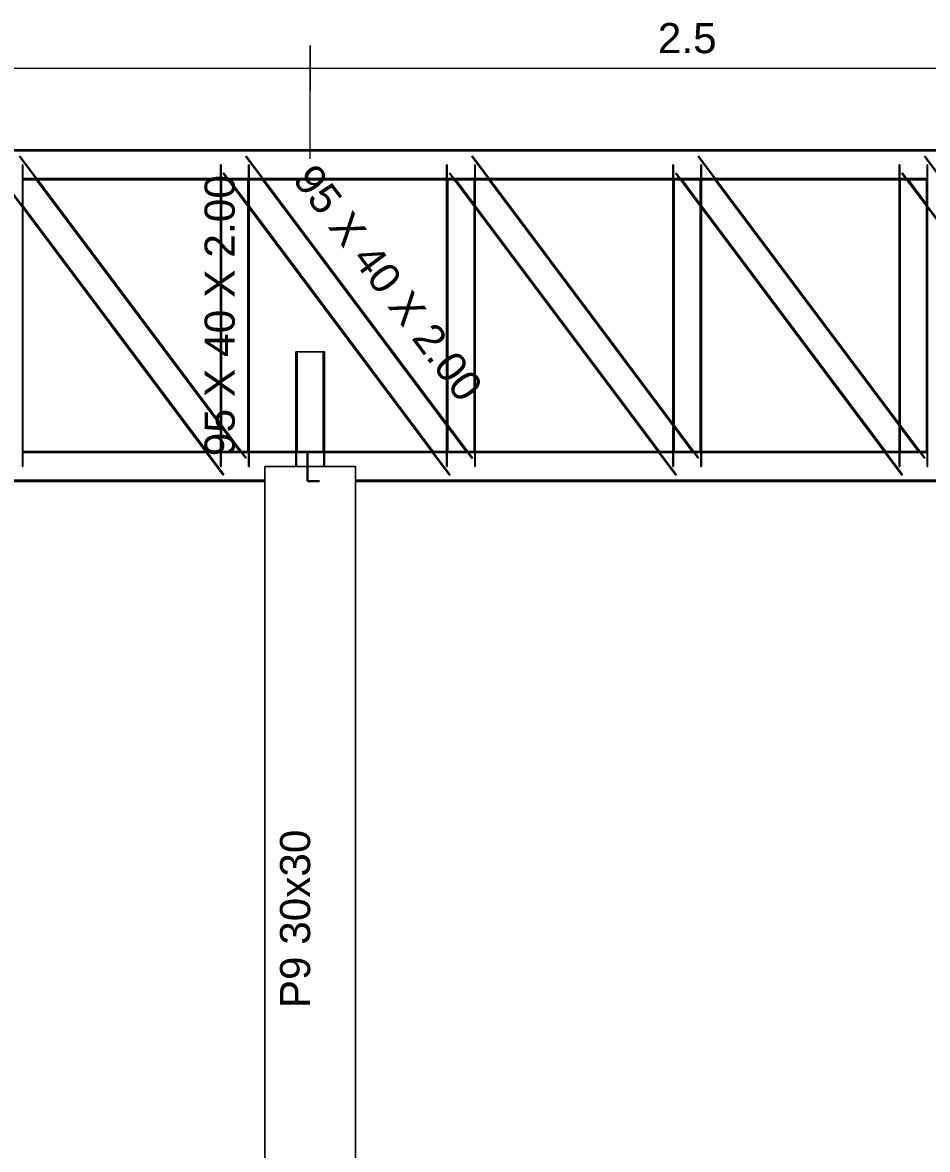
# Model space of a CAD drawing. Header units: millimetres. Extents: x 0 to 123, y 0 to 42.
# Drawn here: x 16.407 to 19.407, y 15.663 to 19.399 of the extents above; entities that cross this region are included whole.
import ezdxf
from ezdxf.enums import TextEntityAlignment as Align

# ---------------------------------------------------------------- set-up
doc = ezdxf.new("R2010")
doc.units = ezdxf.units.MM
for name, color, linetype, lineweight in [('BARRAS_DE_ACO', 7, 'Continuous', 0), ('BARRAS_DE_CONCRETO', 7, 'Continuous', 0), ('COTAS', 13, 'Continuous', 0), ('REFERENCIA_DAS_BARRAS', 2, 'Continuous', 0)]:
    doc.layers.add(name, color=color, linetype=linetype, lineweight=lineweight)
doc.styles.add('CYPETXT', font='arial.ttf', dxfattribs={"height": 0.2})

msp = doc.modelspace()

# ---------------------------------------------------------------- linework, layer by layer
at = {"layer": 'BARRAS_DE_ACO'}
for p, q in [((7.36097, 18.97752), (22.36097, 18.97752)), ((17.14737, 17.95482), (16.39737, 18.95482)), ((16.39897, 18.95602), (17.14897, 17.95602)), ((17.14737, 18.95482), (17.14897, 18.95602)), ((17.89737, 17.95482), (17.14737, 18.95482)), ((17.14897, 18.95602), (17.89897, 17.95602)), ((17.89737, 18.95482), (17.89897, 18.95602)), ((18.64737, 17.95482), (17.89737, 18.95482)), ((17.89897, 18.95602), (18.64897, 17.95602)), ((18.64737, 18.95482), (18.64897, 18.95602)), ((19.39737, 17.95482), (18.64737, 18.95482)), ((18.64897, 18.95602), (19.39897, 17.95602)), ((19.39737, 18.95482), (19.39897, 18.95602)), ((20.14737, 17.95482), (19.39737, 18.95482)), ((19.39897, 18.95602), (20.14897, 17.95602)), ((16.40647, 18.92752), (16.40847, 18.92752)), ((16.40847, 18.92752), (16.40847, 17.92752)), ((17.06347, 17.92752), (17.06347, 18.92752)), ((17.06347, 18.92752), (17.06547, 18.92752)), ((17.06547, 18.92752), (17.06547, 17.92752)), ((17.15647, 17.92752), (17.15647, 18.92752)), ((17.15647, 18.92752), (17.15847, 18.92752)), ((17.15847, 18.92752), (17.15847, 17.92752)), ((17.81347, 17.92752), (17.81347, 18.92752)), ((17.81347, 18.92752), (17.81547, 18.92752)), ((17.81547, 18.92752), (17.81547, 17.92752)), ((17.90647, 17.92752), (17.90647, 18.92752)), ((17.90647, 18.92752), (17.90847, 18.92752)), ((17.90847, 18.92752), (17.90847, 17.92752)), ((18.56347, 17.92752), (18.56347, 18.92752)), ((18.56347, 18.92752), (18.56547, 18.92752)), ((18.56547, 18.92752), (18.56547, 17.92752)), ((18.65647, 17.92752), (18.65647, 18.92752)), ((18.65647, 18.92752), (18.65847, 18.92752)), ((18.65847, 18.92752), (18.65847, 17.92752)), ((19.31347, 17.92752), (19.31347, 18.92752)), ((19.31347, 18.92752), (19.31547, 18.92752)), ((19.31547, 18.92752), (19.31547, 17.92752)), ((19.40647, 17.92752), (19.40647, 18.92752)), ((19.40647, 18.92752), (19.40847, 18.92752)), ((17.07297, 17.89902), (16.32297, 18.89902)), ((16.32457, 18.90022), (17.07457, 17.90022)), ((16.40847, 18.88152), (16.45235, 18.88152)), ((16.45235, 18.88152), (16.40847, 18.88152)), ((16.40847, 18.87999), (16.4535, 18.87999)), ((16.4535, 18.87999), (16.40847, 18.87999)), ((16.40847, 18.87869), (16.45447, 18.87869)), ((16.45447, 18.87869), (16.40847, 18.87869)), ((16.40847, 18.87782), (16.45512, 18.87782)), ((16.45512, 18.87782), (16.40847, 18.87782)), ((16.40847, 18.87752), (16.45535, 18.87752)), ((16.45535, 18.87752), (16.40847, 18.87752)), ((17.06347, 18.06335), (16.45285, 18.87752)), ((16.45285, 18.87752), (17.06347, 18.06335)), ((16.45304, 18.88059), (16.45409, 18.8792)), ((17.06347, 18.06463), (16.4538, 18.87752)), ((16.4538, 18.87752), (17.06347, 18.06463)), ((17.06347, 18.06571), (16.45462, 18.87752)), ((16.45462, 18.87752), (17.06347, 18.06571)), ((16.45485, 18.88152), (17.06347, 18.88152)), ((17.06347, 18.88152), (16.45485, 18.88152)), ((17.06347, 18.06643), (16.45516, 18.87752)), ((16.45516, 18.87752), (17.06347, 18.06643)), ((17.06347, 18.06669), (16.45535, 18.87752)), ((16.45535, 18.87752), (17.06347, 18.06669)), ((16.45535, 18.87752), (17.06347, 18.06669)), ((16.456, 18.87999), (17.06347, 18.87999)), ((17.06347, 18.87999), (16.456, 18.87999)), ((16.45697, 18.87869), (17.06347, 18.87869)), ((17.06347, 18.87869), (16.45697, 18.87869)), ((16.45762, 18.87782), (17.06347, 18.87782)), ((17.06347, 18.87782), (16.45762, 18.87782)), ((16.45785, 18.87752), (17.06347, 18.87752)), ((17.06347, 18.87752), (16.45785, 18.87752)), ((17.06347, 18.07002), (16.45785, 18.87752)), ((16.45785, 18.87752), (17.06347, 18.07002)), ((17.06547, 18.88152), (17.0861, 18.88152)), ((17.0861, 18.88152), (17.06547, 18.88152)), ((17.06547, 18.87999), (17.08725, 18.87999)), ((17.08725, 18.87999), (17.06547, 18.87999)), ((17.06547, 18.87869), (17.08822, 18.87869)), ((17.08822, 18.87869), (17.06547, 18.87869)), ((17.06547, 18.87782), (17.08887, 18.87782)), ((17.08887, 18.87782), (17.06547, 18.87782)), ((17.06547, 18.87752), (17.0891, 18.87752)), ((17.0891, 18.87752), (17.06547, 18.87752)), ((17.06563, 18.06715), (17.06563, 18.87752)), ((17.06563, 18.87752), (17.06563, 18.06715)), ((17.06606, 18.06657), (17.06606, 18.87752)), ((17.06606, 18.87752), (17.06606, 18.06657)), ((17.06671, 18.06571), (17.06671, 18.87752)), ((17.06671, 18.87752), (17.06671, 18.06571)), ((17.06747, 18.06469), (17.06747, 18.87752)), ((17.06747, 18.87752), (17.06747, 18.06469)), ((17.07297, 18.89902), (17.07457, 18.90022)), ((17.82297, 17.89902), (17.07297, 18.89902)), ((17.07297, 18.89902), (17.08725, 18.87999)), ((17.07457, 18.90022), (17.82457, 17.90022)), ((17.08822, 18.87869), (17.15632, 18.78789)), ((17.0886, 18.88152), (17.15647, 18.88152)), ((17.15647, 18.88152), (17.0886, 18.88152)), ((17.0891, 18.87752), (17.15632, 18.78789)), ((17.08975, 18.87999), (17.15647, 18.87999)), ((17.15647, 18.87999), (17.08975, 18.87999)), ((17.09072, 18.87869), (17.15647, 18.87869)), ((17.15647, 18.87869), (17.09072, 18.87869)), ((17.09137, 18.87782), (17.15647, 18.87782)), ((17.15647, 18.87782), (17.09137, 18.87782)), ((17.0916, 18.87752), (17.15647, 18.87752)), ((17.15647, 18.87752), (17.0916, 18.87752)), ((17.0916, 18.87752), (17.15632, 18.79122)), ((17.15647, 18.79102), (17.0916, 18.87752)), ((17.0916, 18.87752), (17.15632, 18.79122)), ((17.15632, 18.79148), (17.09179, 18.87752)), ((17.09179, 18.87752), (17.15632, 18.79148)), ((17.15589, 18.79278), (17.09233, 18.87752)), ((17.09233, 18.87752), (17.15589, 18.79278)), ((17.15524, 18.79472), (17.09314, 18.87752)), ((17.09314, 18.87752), (17.15524, 18.79472)), ((17.15447, 18.79702), (17.0941, 18.87752)), ((17.0941, 18.87752), (17.15447, 18.79702)), ((17.15447, 18.79702), (17.15447, 18.87752)), ((17.15447, 18.87752), (17.15447, 18.79702)), ((17.15524, 18.79472), (17.15524, 18.87752)), ((17.15524, 18.87752), (17.15524, 18.79472)), ((17.15589, 18.79278), (17.15589, 18.87752)), ((17.15589, 18.87752), (17.15589, 18.79278)), ((17.15632, 18.79148), (17.15632, 18.87752)), ((17.15632, 18.87752), (17.15632, 18.79148)), ((17.15847, 18.88152), (17.20235, 18.88152)), ((17.20235, 18.88152), (17.15847, 18.88152)), ((17.15847, 18.87999), (17.2035, 18.87999)), ((17.2035, 18.87999), (17.15847, 18.87999)), ((17.15847, 18.87869), (17.20447, 18.87869)), ((17.20447, 18.87869), (17.15847, 18.87869)), ((17.15847, 18.87782), (17.20512, 18.87782)), ((17.20512, 18.87782), (17.15847, 18.87782)), ((17.15847, 18.87752), (17.20535, 18.87752)), ((17.20535, 18.87752), (17.15847, 18.87752)), ((17.81347, 18.06335), (17.20285, 18.87752)), ((17.20285, 18.87752), (17.81347, 18.06335)), ((17.2031, 18.88052), (17.20447, 18.87869)), ((17.81347, 18.06463), (17.2038, 18.87752)), ((17.2038, 18.87752), (17.81347, 18.06463)), ((17.81347, 18.06571), (17.20462, 18.87752)), ((17.20462, 18.87752), (17.81347, 18.06571)), ((17.20485, 18.88152), (17.81347, 18.88152)), ((17.81347, 18.88152), (17.20485, 18.88152)), ((17.2049, 18.87812), (17.20512, 18.87782)), ((17.81347, 18.06643), (17.20516, 18.87752)), ((17.20516, 18.87752), (17.81347, 18.06643)), ((17.81347, 18.06669), (17.20535, 18.87752)), ((17.20535, 18.87752), (17.81347, 18.06669)), ((17.20535, 18.87752), (17.81347, 18.06669)), ((17.206, 18.87999), (17.81347, 18.87999)), ((17.81347, 18.87999), (17.206, 18.87999)), ((17.20697, 18.87869), (17.81347, 18.87869)), ((17.81347, 18.87869), (17.20697, 18.87869)), ((17.20762, 18.87782), (17.81347, 18.87782)), ((17.81347, 18.87782), (17.20762, 18.87782)), ((17.20785, 18.87752), (17.81347, 18.87752)), ((17.81347, 18.87752), (17.20785, 18.87752)), ((17.81347, 18.07002), (17.20785, 18.87752)), ((17.20785, 18.87752), (17.81347, 18.07002)), ((17.81547, 18.88152), (17.8361, 18.88152)), ((17.8361, 18.88152), (17.81547, 18.88152)), ((17.81547, 18.87999), (17.83725, 18.87999)), ((17.83725, 18.87999), (17.81547, 18.87999)), ((17.81547, 18.87869), (17.83822, 18.87869)), ((17.83822, 18.87869), (17.81547, 18.87869)), ((17.81547, 18.87782), (17.83887, 18.87782)), ((17.83887, 18.87782), (17.81547, 18.87782)), ((17.81547, 18.87752), (17.8391, 18.87752)), ((17.8391, 18.87752), (17.81547, 18.87752)), ((17.81563, 18.06715), (17.81563, 18.87752)), ((17.81563, 18.87752), (17.81563, 18.06715)), ((17.81606, 18.06657), (17.81606, 18.87752)), ((17.81606, 18.87752), (17.81606, 18.06657)), ((17.81671, 18.06571), (17.81671, 18.87752)), ((17.81671, 18.87752), (17.81671, 18.06571)), ((17.81747, 18.06469), (17.81747, 18.87752)), ((17.81747, 18.87752), (17.81747, 18.06469)), ((17.82297, 18.89902), (17.82457, 18.90022)), ((18.57297, 17.89902), (17.82297, 18.89902)), ((17.82457, 18.90022), (18.57457, 17.90022)), ((17.83793, 18.87908), (17.83867, 18.87809)), ((17.8386, 18.88152), (17.90647, 18.88152)), ((17.90647, 18.88152), (17.8386, 18.88152)), ((17.83887, 18.87782), (17.90632, 18.78789)), ((17.8391, 18.87752), (17.90632, 18.78789)), ((17.83975, 18.87999), (17.90647, 18.87999)), ((17.90647, 18.87999), (17.83975, 18.87999)), ((17.84072, 18.87869), (17.90647, 18.87869)), ((17.90647, 18.87869), (17.84072, 18.87869)), ((17.84137, 18.87782), (17.90647, 18.87782)), ((17.90647, 18.87782), (17.84137, 18.87782)), ((17.8416, 18.87752), (17.90647, 18.87752)), ((17.90647, 18.87752), (17.8416, 18.87752)), ((17.8416, 18.87752), (17.90647, 18.79102)), ((17.90647, 18.79102), (17.8416, 18.87752)), ((17.8416, 18.87752), (17.90647, 18.79102)), ((17.90632, 18.79148), (17.84179, 18.87752)), ((17.84179, 18.87752), (17.90632, 18.79148)), ((17.90589, 18.79278), (17.84233, 18.87752)), ((17.84233, 18.87752), (17.90589, 18.79278)), ((17.90524, 18.79472), (17.84314, 18.87752)), ((17.84314, 18.87752), (17.90524, 18.79472)), ((17.90447, 18.79702), (17.8441, 18.87752)), ((17.8441, 18.87752), (17.90447, 18.79702)), ((17.90447, 18.79702), (17.90447, 18.87752)), ((17.90447, 18.87752), (17.90447, 18.79702)), ((17.90524, 18.79472), (17.90524, 18.87752)), ((17.90524, 18.87752), (17.90524, 18.79472)), ((17.90589, 18.79278), (17.90589, 18.87752)), ((17.90589, 18.87752), (17.90589, 18.79278)), ((17.90632, 18.79148), (17.90632, 18.87752)), ((17.90632, 18.87752), (17.90632, 18.79148)), ((17.90847, 18.88152), (17.95235, 18.88152)), ((17.95235, 18.88152), (17.90847, 18.88152)), ((17.90847, 18.87999), (17.9535, 18.87999)), ((17.9535, 18.87999), (17.90847, 18.87999)), ((17.90847, 18.87869), (17.95447, 18.87869)), ((17.95447, 18.87869), (17.90847, 18.87869)), ((17.90847, 18.87782), (17.95512, 18.87782)), ((17.95512, 18.87782), (17.90847, 18.87782)), ((17.90847, 18.87752), (17.95535, 18.87752)), ((17.95535, 18.87752), (17.90847, 18.87752)), ((18.56347, 18.06335), (17.95285, 18.87752)), ((17.95285, 18.87752), (18.56347, 18.06335)), ((18.56347, 18.06463), (17.9538, 18.87752)), ((17.9538, 18.87752), (18.56347, 18.06463)), ((17.95418, 18.87907), (17.95447, 18.87869)), ((18.56347, 18.06571), (17.95462, 18.87752)), ((17.95462, 18.87752), (18.56347, 18.06571)), ((17.95485, 18.88152), (18.56347, 18.88152)), ((18.56347, 18.88152), (17.95485, 18.88152)), ((18.56347, 18.06643), (17.95516, 18.87752)), ((17.95516, 18.87752), (18.56347, 18.06643)), ((18.56347, 18.06669), (17.95535, 18.87752)), ((17.95535, 18.87752), (18.56347, 18.06669)), ((17.95535, 18.87752), (18.56347, 18.06669)), ((17.956, 18.87999), (18.56347, 18.87999)), ((18.56347, 18.87999), (17.956, 18.87999)), ((17.95697, 18.87869), (18.56347, 18.87869)), ((18.56347, 18.87869), (17.95697, 18.87869)), ((17.95762, 18.87782), (18.56347, 18.87782)), ((18.56347, 18.87782), (17.95762, 18.87782)), ((17.95785, 18.87752), (18.56347, 18.87752)), ((18.56347, 18.87752), (17.95785, 18.87752)), ((18.56547, 18.88152), (18.5861, 18.88152)), ((18.5861, 18.88152), (18.56547, 18.88152)), ((18.56547, 18.87999), (18.58725, 18.87999)), ((18.58725, 18.87999), (18.56547, 18.87999)), ((18.56547, 18.87869), (18.58822, 18.87869)), ((18.58822, 18.87869), (18.56547, 18.87869)), ((18.56547, 18.87782), (18.58887, 18.87782)), ((18.58887, 18.87782), (18.56547, 18.87782)), ((18.56547, 18.87752), (18.5891, 18.87752)), ((18.5891, 18.87752), (18.56547, 18.87752)), ((18.56563, 18.06715), (18.56563, 18.87752)), ((18.56563, 18.87752), (18.56563, 18.06715)), ((18.56606, 18.06657), (18.56606, 18.87752)), ((18.56606, 18.87752), (18.56606, 18.06657)), ((18.56671, 18.06571), (18.56671, 18.87752)), ((18.56671, 18.87752), (18.56671, 18.06571)), ((18.56747, 18.06469), (18.56747, 18.87752)), ((18.56747, 18.87752), (18.56747, 18.06469)), ((18.57297, 18.89902), (18.57457, 18.90022)), ((19.32297, 17.89902), (18.57297, 18.89902)), ((18.57297, 18.89902), (18.5861, 18.88152)), ((18.57457, 18.90022), (19.32457, 17.90022)), ((18.5886, 18.88152), (18.65647, 18.88152)), ((18.65647, 18.88152), (18.5886, 18.88152)), ((18.58904, 18.8776), (18.5891, 18.87752)), ((18.58975, 18.87999), (18.65647, 18.87999)), ((18.65647, 18.87999), (18.58975, 18.87999)), ((18.59072, 18.87869), (18.65647, 18.87869)), ((18.65647, 18.87869), (18.59072, 18.87869)), ((18.59137, 18.87782), (18.65647, 18.87782)), ((18.65647, 18.87782), (18.59137, 18.87782)), ((18.5916, 18.87752), (18.65647, 18.87752)), ((18.65647, 18.87752), (18.5916, 18.87752)), ((18.5916, 18.87752), (18.65632, 18.79122)), ((18.5916, 18.87752), (18.65632, 18.79122)), ((18.65632, 18.79148), (18.59179, 18.87752)), ((18.59179, 18.87752), (18.65632, 18.79148)), ((18.65589, 18.79278), (18.59233, 18.87752)), ((18.59233, 18.87752), (18.65589, 18.79278)), ((18.65524, 18.79472), (18.59314, 18.87752)), ((18.59314, 18.87752), (18.65524, 18.79472)), ((18.65447, 18.79702), (18.5941, 18.87752)), ((18.5941, 18.87752), (18.65447, 18.79702)), ((18.65447, 18.79702), (18.65447, 18.87752)), ((18.65447, 18.87752), (18.65447, 18.79702)), ((18.65524, 18.79472), (18.65524, 18.87752)), ((18.65524, 18.87752), (18.65524, 18.79472)), ((18.65589, 18.79278), (18.65589, 18.87752)), ((18.65589, 18.87752), (18.65589, 18.79278)), ((18.65632, 18.79148), (18.65632, 18.87752)), ((18.65632, 18.87752), (18.65632, 18.79148)), ((18.65847, 18.88152), (18.70235, 18.88152)), ((18.70235, 18.88152), (18.65847, 18.88152)), ((18.65847, 18.87999), (18.7035, 18.87999)), ((18.7035, 18.87999), (18.65847, 18.87999)), ((18.65847, 18.87869), (18.70447, 18.87869)), ((18.70447, 18.87869), (18.65847, 18.87869)), ((18.65847, 18.87782), (18.70512, 18.87782)), ((18.70512, 18.87782), (18.65847, 18.87782)), ((18.65847, 18.87752), (18.70535, 18.87752)), ((18.70535, 18.87752), (18.65847, 18.87752)), ((19.31347, 18.06335), (18.70285, 18.87752)), ((18.70285, 18.87752), (19.31347, 18.06335)), ((19.31347, 18.06463), (18.7038, 18.87752)), ((18.7038, 18.87752), (19.31347, 18.06463)), ((18.70423, 18.87901), (18.70496, 18.87804)), ((19.31347, 18.06571), (18.70462, 18.87752)), ((18.70462, 18.87752), (19.31347, 18.06571)), ((18.70485, 18.88152), (19.31347, 18.88152)), ((19.31347, 18.88152), (18.70485, 18.88152)), ((18.70512, 18.87782), (18.70529, 18.87759)), ((19.31347, 18.06643), (18.70516, 18.87752)), ((18.70516, 18.87752), (19.31347, 18.06643)), ((18.706, 18.87999), (19.31347, 18.87999)), ((19.31347, 18.87999), (18.706, 18.87999)), ((18.70697, 18.87869), (19.31347, 18.87869)), ((19.31347, 18.87869), (18.70697, 18.87869)), ((18.70762, 18.87782), (19.31347, 18.87782)), ((19.31347, 18.87782), (18.70762, 18.87782)), ((18.70785, 18.87752), (19.31347, 18.87752)), ((19.31347, 18.87752), (18.70785, 18.87752)), ((19.31347, 18.07002), (18.70785, 18.87752)), ((19.31547, 18.88152), (19.3361, 18.88152)), ((19.3361, 18.88152), (19.31547, 18.88152)), ((19.31547, 18.87999), (19.33725, 18.87999)), ((19.33725, 18.87999), (19.31547, 18.87999)), ((19.31547, 18.87869), (19.33822, 18.87869)), ((19.33822, 18.87869), (19.31547, 18.87869)), ((19.31547, 18.87782), (19.33887, 18.87782)), ((19.33887, 18.87782), (19.31547, 18.87782)), ((19.31547, 18.87752), (19.3391, 18.87752)), ((19.3391, 18.87752), (19.31547, 18.87752)), ((19.31563, 18.06715), (19.31563, 18.87752)), ((19.31563, 18.87752), (19.31563, 18.06715)), ((19.31606, 18.06657), (19.31606, 18.87752)), ((19.31606, 18.87752), (19.31606, 18.06657)), ((19.31671, 18.06571), (19.31671, 18.87752)), ((19.31671, 18.87752), (19.31671, 18.06571)), ((19.31747, 18.06469), (19.31747, 18.87752)), ((19.31747, 18.87752), (19.31747, 18.06469)), ((19.32297, 18.89902), (19.32457, 18.90022)), ((20.07297, 17.89902), (19.32297, 18.89902)), ((19.32297, 18.89902), (19.3361, 18.88152)), ((19.32457, 18.90022), (20.07457, 17.90022)), ((19.33822, 18.87869), (19.33874, 18.878)), ((19.3386, 18.88152), (19.40647, 18.88152)), ((19.40647, 18.88152), (19.3386, 18.88152)), ((19.33887, 18.87782), (19.3391, 18.87752)), ((19.33975, 18.87999), (19.40647, 18.87999)), ((19.40647, 18.87999), (19.33975, 18.87999)), ((19.34072, 18.87869), (19.40647, 18.87869)), ((19.40647, 18.87869), (19.34072, 18.87869)), ((19.34137, 18.87782), (19.40647, 18.87782)), ((19.40647, 18.87782), (19.34137, 18.87782)), ((19.3416, 18.87752), (19.40647, 18.87752)), ((19.40647, 18.87752), (19.3416, 18.87752)), ((19.40632, 18.79148), (19.34179, 18.87752)), ((19.34179, 18.87752), (19.40632, 18.79148)), ((19.40589, 18.79278), (19.34233, 18.87752)), ((19.34233, 18.87752), (19.40589, 18.79278)), ((19.40524, 18.79472), (19.34314, 18.87752)), ((19.34314, 18.87752), (19.40524, 18.79472)), ((19.40447, 18.79702), (19.3441, 18.87752)), ((19.3441, 18.87752), (19.40447, 18.79702)), ((19.40447, 18.79702), (19.40447, 18.87752)), ((19.40447, 18.87752), (19.40447, 18.79702)), ((19.40524, 18.79472), (19.40524, 18.87752)), ((19.40524, 18.87752), (19.40524, 18.79472)), ((19.40589, 18.79278), (19.40589, 18.87752)), ((19.40589, 18.87752), (19.40589, 18.79278)), ((19.40632, 18.79148), (19.40632, 18.87752)), ((19.40632, 18.87752), (19.40632, 18.79148)), ((17.0191, 17.97752), (16.40847, 18.79169)), ((16.40847, 18.79169), (17.0191, 17.97752)), ((17.15531, 18.79452), (17.15524, 18.79472)), ((17.1558, 18.79304), (17.15531, 18.79452)), ((17.1558, 18.79304), (17.15589, 18.79278)), ((17.15593, 18.79264), (17.15589, 18.79278)), ((17.15626, 18.79165), (17.15593, 18.79264)), ((17.15626, 18.79165), (17.15632, 18.79148)), ((17.15634, 18.79143), (17.15632, 18.79148)), ((17.15645, 18.79108), (17.15634, 18.79143)), ((17.15645, 18.79108), (17.15647, 18.79102)), ((17.7691, 17.97752), (17.15847, 18.79169)), ((17.15847, 18.79169), (17.7691, 17.97752)), ((17.90531, 18.79452), (17.90524, 18.79472)), ((17.9058, 18.79304), (17.90531, 18.79452)), ((17.9058, 18.79304), (17.90589, 18.79278)), ((17.90593, 18.79264), (17.90589, 18.79278)), ((17.90626, 18.79165), (17.90593, 18.79264)), ((17.90626, 18.79165), (17.90632, 18.79148)), ((17.90634, 18.79143), (17.90632, 18.79148)), ((17.90645, 18.79108), (17.90634, 18.79143)), ((17.90645, 18.79108), (17.90647, 18.79102)), ((18.5191, 17.97752), (17.90847, 18.79169)), ((17.90847, 18.79169), (18.5191, 17.97752)), ((18.65531, 18.79452), (18.65524, 18.79472)), ((18.6558, 18.79304), (18.65531, 18.79452)), ((18.6558, 18.79304), (18.65589, 18.79278)), ((18.65593, 18.79264), (18.65589, 18.79278)), ((18.65626, 18.79165), (18.65593, 18.79264)), ((18.65626, 18.79165), (18.65632, 18.79148)), ((18.65634, 18.79143), (18.65632, 18.79148)), ((18.65645, 18.79108), (18.65634, 18.79143)), ((18.65645, 18.79108), (18.65647, 18.79102)), ((18.65645, 18.79105), (18.65647, 18.79102)), ((19.2691, 17.97752), (18.65847, 18.79169)), ((18.65847, 18.79169), (19.2691, 17.97752)), ((19.40531, 18.79452), (19.40524, 18.79472)), ((19.4058, 18.79304), (19.40531, 18.79452)), ((19.4058, 18.79304), (19.40589, 18.79278)), ((19.40593, 18.79264), (19.40589, 18.79278)), ((19.40626, 18.79165), (19.40593, 18.79264)), ((19.40626, 18.79165), (19.40632, 18.79148)), ((19.40634, 18.79143), (19.40632, 18.79148)), ((19.40645, 18.79108), (19.40634, 18.79143)), ((19.40645, 18.79108), (19.40647, 18.79102)), ((19.40645, 18.79105), (19.40647, 18.79102)), ((19.40647, 18.79102), (19.40645, 18.79105)), ((19.40645, 18.79105), (19.40647, 18.79102)), ((17.01814, 17.97752), (16.40847, 18.79041)), ((16.40847, 18.79041), (17.01814, 17.97752)), ((17.01733, 17.97752), (16.40847, 18.78933)), ((16.40847, 18.78933), (17.01733, 17.97752)), ((17.01679, 17.97752), (16.40847, 18.78861)), ((16.40847, 18.78861), (17.01679, 17.97752)), ((16.40847, 18.78835), (17.0166, 17.97752)), ((17.0166, 17.97752), (16.40847, 18.78835)), ((16.40847, 18.78835), (17.0166, 17.97752)), ((16.40847, 18.78502), (17.0141, 17.97752)), ((16.40847, 18.78502), (17.0141, 17.97752)), ((17.15447, 17.97752), (17.15447, 18.79035)), ((17.15447, 18.79035), (17.15447, 17.97752)), ((17.15524, 17.97752), (17.15524, 18.78933)), ((17.15524, 18.78933), (17.15524, 17.97752)), ((17.15589, 17.97752), (17.15589, 18.78847)), ((17.15589, 18.78847), (17.15589, 17.97752)), ((17.15632, 17.97752), (17.15632, 18.78789)), ((17.15632, 18.78789), (17.15632, 17.97752)), ((17.15645, 18.78772), (17.15647, 18.78769)), ((17.15645, 18.78772), (17.15647, 18.78769)), ((17.76814, 17.97752), (17.15847, 18.79041)), ((17.15847, 18.79041), (17.76814, 17.97752)), ((17.76733, 17.97752), (17.15847, 18.78933)), ((17.15847, 18.78933), (17.76733, 17.97752)), ((17.76679, 17.97752), (17.15847, 18.78861)), ((17.15847, 18.78861), (17.76679, 17.97752)), ((17.15847, 18.78835), (17.7666, 17.97752)), ((17.7666, 17.97752), (17.15847, 18.78835)), ((17.15847, 18.78835), (17.7666, 17.97752)), ((17.90447, 17.97752), (17.90447, 18.79035)), ((17.90447, 18.79035), (17.90447, 17.97752)), ((17.90524, 17.97752), (17.90524, 18.78933)), ((17.90524, 18.78933), (17.90524, 17.97752)), ((17.90589, 17.97752), (17.90589, 18.78847)), ((17.90589, 18.78847), (17.90589, 17.97752)), ((17.90632, 17.97752), (17.90632, 18.78789)), ((17.90632, 18.78789), (17.90632, 17.97752)), ((17.90645, 18.78772), (17.90647, 18.78769)), ((18.51814, 17.97752), (17.90847, 18.79041)), ((17.90847, 18.79041), (18.51814, 17.97752)), ((18.51733, 17.97752), (17.90847, 18.78933)), ((17.90847, 18.78933), (18.51733, 17.97752)), ((18.51679, 17.97752), (17.90847, 18.78861)), ((17.90847, 18.78861), (18.51679, 17.97752)), ((17.90847, 18.78835), (18.5166, 17.97752)), ((18.5166, 17.97752), (17.90847, 18.78835)), ((17.90847, 18.78835), (18.5166, 17.97752)), ((18.65447, 17.97752), (18.65447, 18.79035)), ((18.65447, 18.79035), (18.65447, 17.97752)), ((18.65524, 17.97752), (18.65524, 18.78933)), ((18.65524, 18.78933), (18.65524, 17.97752)), ((18.65589, 17.97752), (18.65589, 18.78847)), ((18.65589, 18.78847), (18.65589, 17.97752)), ((18.65632, 17.97752), (18.65632, 18.78789)), ((18.65632, 18.78789), (18.65632, 17.97752)), ((18.65632, 18.78789), (18.65647, 18.78769)), ((18.65632, 18.78789), (18.65647, 18.78769)), ((19.26814, 17.97752), (18.65847, 18.79041)), ((18.65847, 18.79041), (19.26814, 17.97752)), ((19.26733, 17.97752), (18.65847, 18.78933)), ((18.65847, 18.78933), (19.26733, 17.97752)), ((19.26679, 17.97752), (18.65847, 18.78861)), ((18.65847, 18.78861), (19.26679, 17.97752)), ((18.65847, 18.78502), (19.2641, 17.97752)), ((18.65847, 18.78502), (19.2641, 17.97752)), ((19.40447, 17.97752), (19.40447, 18.79035)), ((19.40447, 18.79035), (19.40447, 17.97752)), ((19.40524, 17.97752), (19.40524, 18.78933)), ((19.40524, 18.78933), (19.40524, 17.97752)), ((19.40589, 17.97752), (19.40589, 18.78847)), ((19.40589, 18.78847), (19.40589, 17.97752)), ((19.40632, 17.97752), (19.40632, 18.78789)), ((19.40632, 18.78789), (19.40632, 17.97752)), ((19.40632, 18.78789), (19.40647, 18.78769)), ((19.40632, 18.78789), (19.40647, 18.78769)), ((17.31347, 17.92752), (17.31347, 18.30752)), ((17.31347, 18.30752), (17.31547, 18.30752)), ((17.31547, 18.30752), (17.31547, 17.92752)), ((17.31547, 18.30752), (17.31563, 18.30752)), ((17.31594, 18.30752), (17.31563, 18.30752)), ((17.31563, 18.30752), (17.31606, 18.30752)), ((17.31606, 18.30752), (17.31594, 18.30752)), ((17.31594, 18.30752), (17.31606, 18.30752)), ((17.31594, 18.30752), (17.31606, 18.30752)), ((17.31606, 18.30752), (17.31671, 18.30752)), ((17.31671, 18.30752), (17.31747, 18.30752)), ((17.406, 18.30752), (17.40589, 18.30752)), ((17.40589, 18.30752), (17.406, 18.30752)), ((17.40589, 18.30752), (17.406, 18.30752)), ((17.40632, 18.30752), (17.406, 18.30752)), ((17.40647, 17.92752), (17.40647, 18.30752)), ((17.40847, 18.30752), (17.40847, 17.92752)), ((17.06549, 18.06732), (17.06547, 18.06735)), ((17.06547, 18.06402), (17.13035, 17.97752)), ((17.06547, 18.06402), (17.13035, 17.97752)), ((17.06561, 18.06361), (17.06563, 18.06356)), ((17.13285, 17.97752), (17.06563, 18.06715)), ((17.13016, 17.97752), (17.06563, 18.06356)), ((17.06563, 18.06356), (17.13016, 17.97752)), ((17.06563, 17.97752), (17.06563, 18.06356)), ((17.06563, 18.06356), (17.06563, 17.97752)), ((17.06601, 18.0624), (17.06606, 18.06226)), ((17.12962, 17.97752), (17.06606, 18.06226)), ((17.06606, 18.06226), (17.12962, 17.97752)), ((17.06606, 17.97752), (17.06606, 18.06226)), ((17.06606, 18.06226), (17.06606, 17.97752)), ((17.06664, 18.06052), (17.06671, 18.06032)), ((17.1288, 17.97752), (17.06671, 18.06032)), ((17.06671, 18.06032), (17.1288, 17.97752)), ((17.06671, 17.97752), (17.06671, 18.06032)), ((17.06671, 18.06032), (17.06671, 17.97752)), ((17.12785, 17.97752), (17.06747, 18.05802)), ((17.06747, 18.05802), (17.12785, 17.97752)), ((17.06747, 17.97752), (17.06747, 18.05802)), ((17.06747, 18.05802), (17.06747, 17.97752)), ((17.81547, 18.06402), (17.88035, 17.97752)), ((17.81547, 18.06402), (17.88035, 17.97752)), ((17.81561, 18.06361), (17.81563, 18.06356)), ((17.88285, 17.97752), (17.81563, 18.06715)), ((17.81563, 18.06715), (17.88301, 17.97731)), ((17.88035, 17.97752), (17.81563, 18.06382)), ((17.88016, 17.97752), (17.81563, 18.06356)), ((17.81563, 18.06356), (17.88016, 17.97752)), ((17.81563, 17.97752), (17.81563, 18.06356)), ((17.81563, 18.06356), (17.81563, 17.97752)), ((17.81601, 18.0624), (17.81606, 18.06226)), ((17.87962, 17.97752), (17.81606, 18.06226)), ((17.81606, 18.06226), (17.87962, 17.97752)), ((17.81606, 17.97752), (17.81606, 18.06226)), ((17.81606, 18.06226), (17.81606, 17.97752)), ((17.81664, 18.06052), (17.81671, 18.06032)), ((17.8788, 17.97752), (17.81671, 18.06032)), ((17.81671, 18.06032), (17.8788, 17.97752)), ((17.81671, 17.97752), (17.81671, 18.06032)), ((17.81671, 18.06032), (17.81671, 17.97752)), ((17.87785, 17.97752), (17.81747, 18.05802)), ((17.81747, 18.05802), (17.87785, 17.97752)), ((17.81747, 17.97752), (17.81747, 18.05802)), ((17.81747, 18.05802), (17.81747, 17.97752)), ((18.56563, 18.06715), (18.56547, 18.06735)), ((18.56547, 18.06735), (18.56563, 18.06715)), ((18.56549, 18.06399), (18.56547, 18.06402)), ((18.56547, 18.06402), (18.56549, 18.06399)), ((18.56547, 18.06402), (18.56549, 18.06399)), ((18.56561, 18.06361), (18.56563, 18.06356)), ((18.63016, 17.97752), (18.56563, 18.06356)), ((18.56563, 18.06356), (18.63016, 17.97752)), ((18.56563, 17.97752), (18.56563, 18.06356)), ((18.56563, 18.06356), (18.56563, 17.97752)), ((18.56601, 18.0624), (18.56606, 18.06226)), ((18.62962, 17.97752), (18.56606, 18.06226)), ((18.56606, 18.06226), (18.62962, 17.97752)), ((18.56606, 17.97752), (18.56606, 18.06226)), ((18.56606, 18.06226), (18.56606, 17.97752)), ((18.56664, 18.06052), (18.56671, 18.06032)), ((18.6288, 17.97752), (18.56671, 18.06032)), ((18.56671, 18.06032), (18.6288, 17.97752)), ((18.56671, 17.97752), (18.56671, 18.06032)), ((18.56671, 18.06032), (18.56671, 17.97752)), ((18.62785, 17.97752), (18.56747, 18.05802)), ((18.56747, 18.05802), (18.62785, 17.97752)), ((18.56747, 17.97752), (18.56747, 18.05802)), ((18.56747, 18.05802), (18.56747, 17.97752)), ((19.31563, 18.06715), (19.31547, 18.06735)), ((19.31549, 18.06399), (19.31547, 18.06402)), ((19.31549, 18.06732), (19.31563, 18.06715)), ((19.31561, 18.06361), (19.31563, 18.06356)), ((19.38016, 17.97752), (19.31563, 18.06356)), ((19.31563, 18.06356), (19.38016, 17.97752)), ((19.31563, 17.97752), (19.31563, 18.06356)), ((19.31563, 18.06356), (19.31563, 17.97752)), ((19.31601, 18.0624), (19.31606, 18.06226)), ((19.37962, 17.97752), (19.31606, 18.06226)), ((19.31606, 18.06226), (19.37962, 17.97752)), ((19.31606, 17.97752), (19.31606, 18.06226)), ((19.31606, 18.06226), (19.31606, 17.97752)), ((19.31664, 18.06052), (19.31671, 18.06032)), ((19.3788, 17.97752), (19.31671, 18.06032)), ((19.31671, 18.06032), (19.3788, 17.97752)), ((19.31671, 17.97752), (19.31671, 18.06032)), ((19.31671, 18.06032), (19.31671, 17.97752)), ((19.37785, 17.97752), (19.31747, 18.05802)), ((19.31747, 18.05802), (19.37785, 17.97752)), ((19.31747, 17.97752), (19.31747, 18.05802)), ((19.31747, 18.05802), (19.31747, 17.97752)), ((16.40847, 17.97752), (17.0141, 17.97752)), ((17.0141, 17.97752), (16.40847, 17.97752)), ((16.40847, 17.97722), (17.01433, 17.97722)), ((17.01433, 17.97722), (16.40847, 17.97722)), ((16.40847, 17.97635), (17.01498, 17.97635)), ((17.01498, 17.97635), (16.40847, 17.97635)), ((16.40847, 17.97505), (17.01595, 17.97505)), ((17.01595, 17.97505), (16.40847, 17.97505)), ((16.40847, 17.97352), (17.0171, 17.97352)), ((17.0171, 17.97352), (16.40847, 17.97352)), ((17.0166, 17.97752), (17.06347, 17.97752)), ((17.06347, 17.97752), (17.0166, 17.97752)), ((17.01683, 17.97722), (17.06347, 17.97722)), ((17.06347, 17.97722), (17.01683, 17.97722)), ((17.01683, 17.97722), (17.01748, 17.97635)), ((17.01748, 17.97635), (17.06347, 17.97635)), ((17.06347, 17.97635), (17.01748, 17.97635)), ((17.01845, 17.97505), (17.06347, 17.97505)), ((17.06347, 17.97505), (17.01845, 17.97505)), ((17.01845, 17.97505), (17.0196, 17.97352)), ((17.0196, 17.97352), (17.06347, 17.97352)), ((17.06347, 17.97352), (17.0196, 17.97352)), ((17.06547, 17.97752), (17.13035, 17.97752)), ((17.13035, 17.97752), (17.06547, 17.97752)), ((17.06547, 17.97722), (17.13058, 17.97722)), ((17.13058, 17.97722), (17.06547, 17.97722)), ((17.06547, 17.97635), (17.13123, 17.97635)), ((17.13123, 17.97635), (17.06547, 17.97635)), ((17.06547, 17.97505), (17.1322, 17.97505)), ((17.1322, 17.97505), (17.06547, 17.97505)), ((17.06547, 17.97352), (17.13335, 17.97352)), ((17.13335, 17.97352), (17.06547, 17.97352)), ((17.13285, 17.97752), (17.15647, 17.97752)), ((17.15647, 17.97752), (17.13285, 17.97752)), ((17.133, 17.97732), (17.13373, 17.97635)), ((17.13308, 17.97722), (17.15647, 17.97722)), ((17.15647, 17.97722), (17.13308, 17.97722)), ((17.13373, 17.97635), (17.15647, 17.97635)), ((17.15647, 17.97635), (17.13373, 17.97635)), ((17.1347, 17.97505), (17.15647, 17.97505)), ((17.15647, 17.97505), (17.1347, 17.97505)), ((17.13545, 17.97405), (17.14897, 17.95602)), ((17.13585, 17.97352), (17.15647, 17.97352)), ((17.15647, 17.97352), (17.13585, 17.97352)), ((17.15847, 17.97752), (17.31347, 17.97752)), ((17.31347, 17.97752), (17.15847, 17.97752)), ((17.15847, 17.97722), (17.31347, 17.97722)), ((17.31347, 17.97722), (17.15847, 17.97722)), ((17.15847, 17.97635), (17.31347, 17.97635)), ((17.31347, 17.97635), (17.15847, 17.97635)), ((17.15847, 17.97505), (17.31347, 17.97505)), ((17.31347, 17.97505), (17.15847, 17.97505)), ((17.15847, 17.97352), (17.31347, 17.97352)), ((17.31347, 17.97352), (17.15847, 17.97352)), ((17.31547, 17.97752), (17.40647, 17.97752)), ((17.40647, 17.97752), (17.31547, 17.97752)), ((17.31547, 17.97722), (17.35366, 17.97722)), ((17.35366, 17.97722), (17.31547, 17.97722)), ((17.31547, 17.97635), (17.35236, 17.97635)), ((17.35236, 17.97635), (17.31547, 17.97635)), ((17.31547, 17.97505), (17.3515, 17.97505)), ((17.3515, 17.97505), (17.31547, 17.97505)), ((17.31547, 17.97352), (17.35119, 17.97352)), ((17.35119, 17.97352), (17.31547, 17.97352)), ((17.35119, 17.97352), (17.3515, 17.97505)), ((17.3515, 17.97505), (17.35119, 17.97352)), ((17.35119, 17.88152), (17.35119, 17.97352)), ((17.3515, 17.97505), (17.35236, 17.97635)), ((17.35236, 17.97635), (17.3515, 17.97505)), ((17.35236, 17.97635), (17.35366, 17.97722)), ((17.35366, 17.97722), (17.35236, 17.97635)), ((17.35236, 17.97635), (17.35366, 17.97721)), ((17.35334, 17.97429), (17.35319, 17.97352)), ((17.35319, 17.97352), (17.35334, 17.97429)), ((17.35319, 17.97352), (17.40647, 17.97352)), ((17.40647, 17.97352), (17.35319, 17.97352)), ((17.35319, 17.97352), (17.35319, 17.88152)), ((17.35319, 17.88297), (17.35319, 17.97352)), ((17.35378, 17.97493), (17.35334, 17.97429)), ((17.35334, 17.97429), (17.35378, 17.97493)), ((17.35366, 17.97722), (17.35519, 17.97752)), ((17.35519, 17.97752), (17.35366, 17.97722)), ((17.35443, 17.97537), (17.35378, 17.97493)), ((17.35378, 17.97493), (17.35443, 17.97537)), ((17.35395, 17.97505), (17.40647, 17.97505)), ((17.40647, 17.97505), (17.35395, 17.97505)), ((17.35417, 17.97732), (17.35519, 17.97752)), ((17.35519, 17.97552), (17.35443, 17.97537)), ((17.35443, 17.97537), (17.35519, 17.97552)), ((17.35519, 17.97752), (17.39119, 17.97752)), ((17.39119, 17.97552), (17.35519, 17.97552)), ((17.39119, 17.97752), (17.39119, 17.97552)), ((17.39119, 17.97722), (17.40647, 17.97722)), ((17.40647, 17.97722), (17.39119, 17.97722)), ((17.39119, 17.97552), (17.39119, 17.97664)), ((17.39119, 17.97635), (17.40647, 17.97635)), ((17.40647, 17.97635), (17.39119, 17.97635)), ((17.40847, 17.97752), (17.7641, 17.97752)), ((17.7641, 17.97752), (17.40847, 17.97752)), ((17.40847, 17.97722), (17.76433, 17.97722)), ((17.76433, 17.97722), (17.40847, 17.97722)), ((17.40847, 17.97635), (17.76498, 17.97635)), ((17.76498, 17.97635), (17.40847, 17.97635)), ((17.40847, 17.97505), (17.76595, 17.97505)), ((17.76595, 17.97505), (17.40847, 17.97505)), ((17.40847, 17.97352), (17.7671, 17.97352)), ((17.7671, 17.97352), (17.40847, 17.97352)), ((17.7666, 17.97752), (17.81347, 17.97752)), ((17.81347, 17.97752), (17.7666, 17.97752)), ((17.76676, 17.97731), (17.76845, 17.97505)), ((17.76683, 17.97722), (17.81347, 17.97722)), ((17.81347, 17.97722), (17.76683, 17.97722)), ((17.76748, 17.97635), (17.81347, 17.97635)), ((17.81347, 17.97635), (17.76748, 17.97635)), ((17.76845, 17.97505), (17.81347, 17.97505)), ((17.81347, 17.97505), (17.76845, 17.97505)), ((17.76925, 17.97399), (17.82457, 17.90022)), ((17.7696, 17.97352), (17.81347, 17.97352)), ((17.81347, 17.97352), (17.7696, 17.97352)), ((17.81547, 17.97752), (17.88035, 17.97752)), ((17.88035, 17.97752), (17.81547, 17.97752)), ((17.81547, 17.97722), (17.88058, 17.97722)), ((17.88058, 17.97722), (17.81547, 17.97722)), ((17.81547, 17.97635), (17.88123, 17.97635)), ((17.88123, 17.97635), (17.81547, 17.97635)), ((17.81547, 17.97505), (17.8822, 17.97505)), ((17.8822, 17.97505), (17.81547, 17.97505)), ((17.81547, 17.97352), (17.88335, 17.97352)), ((17.88335, 17.97352), (17.81547, 17.97352)), ((17.88285, 17.97752), (17.90647, 17.97752)), ((17.90647, 17.97752), (17.88285, 17.97752)), ((17.88308, 17.97722), (17.90647, 17.97722)), ((17.90647, 17.97722), (17.88308, 17.97722)), ((17.88373, 17.97635), (17.90647, 17.97635)), ((17.90647, 17.97635), (17.88373, 17.97635)), ((17.8847, 17.97505), (17.90647, 17.97505)), ((17.90647, 17.97505), (17.8847, 17.97505)), ((17.88551, 17.97398), (17.88585, 17.97352)), ((17.88585, 17.97352), (17.90647, 17.97352)), ((17.90647, 17.97352), (17.88585, 17.97352)), ((17.90847, 17.97752), (18.5141, 17.97752)), ((18.5141, 17.97752), (17.90847, 17.97752)), ((17.90847, 17.97722), (18.51433, 17.97722)), ((18.51433, 17.97722), (17.90847, 17.97722)), ((17.90847, 17.97635), (18.51498, 17.97635)), ((18.51498, 17.97635), (17.90847, 17.97635)), ((17.90847, 17.97505), (18.51595, 17.97505)), ((18.51595, 17.97505), (17.90847, 17.97505)), ((17.90847, 17.97352), (18.5171, 17.97352)), ((18.5171, 17.97352), (17.90847, 17.97352)), ((18.5166, 17.97752), (18.56347, 17.97752)), ((18.56347, 17.97752), (18.5166, 17.97752)), ((18.51683, 17.97722), (18.56347, 17.97722)), ((18.56347, 17.97722), (18.51683, 17.97722)), ((18.51748, 17.97635), (18.56347, 17.97635)), ((18.56347, 17.97635), (18.51748, 17.97635)), ((18.51748, 17.97635), (18.5182, 17.97538)), ((18.51845, 17.97505), (18.56347, 17.97505)), ((18.56347, 17.97505), (18.51845, 17.97505)), ((18.5193, 17.97391), (18.57457, 17.90022)), ((18.5196, 17.97352), (18.56347, 17.97352)), ((18.56347, 17.97352), (18.5196, 17.97352)), ((18.56547, 17.97752), (18.63035, 17.97752)), ((18.63035, 17.97752), (18.56547, 17.97752)), ((18.56547, 17.97722), (18.63058, 17.97722)), ((18.63058, 17.97722), (18.56547, 17.97722)), ((18.56547, 17.97635), (18.63123, 17.97635)), ((18.63123, 17.97635), (18.56547, 17.97635)), ((18.56547, 17.97505), (18.6322, 17.97505)), ((18.6322, 17.97505), (18.56547, 17.97505)), ((18.56547, 17.97352), (18.63335, 17.97352)), ((18.63335, 17.97352), (18.56547, 17.97352)), ((18.63285, 17.97752), (18.65647, 17.97752)), ((18.65647, 17.97752), (18.63285, 17.97752)), ((18.63285, 17.97752), (18.63302, 17.97729)), ((18.63308, 17.97722), (18.65647, 17.97722)), ((18.65647, 17.97722), (18.63308, 17.97722)), ((18.63357, 17.97656), (18.63373, 17.97635)), ((18.63373, 17.97635), (18.65647, 17.97635)), ((18.65647, 17.97635), (18.63373, 17.97635)), ((18.63446, 17.97537), (18.64897, 17.95602)), ((18.6347, 17.97505), (18.65647, 17.97505)), ((18.65647, 17.97505), (18.6347, 17.97505)), ((18.63585, 17.97352), (18.65647, 17.97352)), ((18.65647, 17.97352), (18.63585, 17.97352)), ((18.65847, 17.97752), (19.2641, 17.97752)), ((19.2641, 17.97752), (18.65847, 17.97752)), ((18.65847, 17.97722), (19.26433, 17.97722)), ((19.26433, 17.97722), (18.65847, 17.97722)), ((18.65847, 17.97635), (19.26498, 17.97635)), ((19.26498, 17.97635), (18.65847, 17.97635)), ((18.65847, 17.97505), (19.26595, 17.97505)), ((19.26595, 17.97505), (18.65847, 17.97505)), ((18.65847, 17.97352), (19.2671, 17.97352)), ((19.2671, 17.97352), (18.65847, 17.97352)), ((19.2666, 17.97752), (19.31347, 17.97752)), ((19.31347, 17.97752), (19.2666, 17.97752)), ((19.26678, 17.97728), (19.26683, 17.97722)), ((19.26683, 17.97722), (19.31347, 17.97722)), ((19.31347, 17.97722), (19.26683, 17.97722)), ((19.26748, 17.97635), (19.31347, 17.97635)), ((19.31347, 17.97635), (19.26748, 17.97635)), ((19.26845, 17.97505), (19.31347, 17.97505)), ((19.31347, 17.97505), (19.26845, 17.97505)), ((19.2696, 17.97352), (19.31347, 17.97352)), ((19.31347, 17.97352), (19.2696, 17.97352)), ((19.31547, 17.97752), (19.38035, 17.97752)), ((19.38035, 17.97752), (19.31547, 17.97752)), ((19.31547, 17.97722), (19.38058, 17.97722)), ((19.38058, 17.97722), (19.31547, 17.97722)), ((19.31547, 17.97635), (19.38123, 17.97635)), ((19.38123, 17.97635), (19.31547, 17.97635)), ((19.31547, 17.97505), (19.3822, 17.97505)), ((19.3822, 17.97505), (19.31547, 17.97505)), ((19.31547, 17.97352), (19.38335, 17.97352)), ((19.38335, 17.97352), (19.31547, 17.97352)), ((19.38285, 17.97752), (19.40647, 17.97752)), ((19.40647, 17.97752), (19.38285, 17.97752)), ((19.38285, 17.97752), (19.38303, 17.97728)), ((19.38308, 17.97722), (19.40647, 17.97722)), ((19.40647, 17.97722), (19.38308, 17.97722)), ((19.38373, 17.97635), (19.40647, 17.97635)), ((19.40647, 17.97635), (19.38373, 17.97635)), ((19.38451, 17.97531), (19.3847, 17.97505)), ((19.3847, 17.97505), (19.40647, 17.97505)), ((19.40647, 17.97505), (19.3847, 17.97505)), ((19.38585, 17.97352), (19.40647, 17.97352)), ((19.40647, 17.97352), (19.38585, 17.97352)), ((19.38585, 17.97352), (19.39897, 17.95602)), ((17.14897, 17.95602), (17.14737, 17.95482)), ((17.89897, 17.95602), (17.89737, 17.95482)), ((18.64897, 17.95602), (18.64737, 17.95482)), ((19.39897, 17.95602), (19.39737, 17.95482)), ((16.40847, 17.92752), (16.40647, 17.92752)), ((17.06547, 17.92752), (17.06347, 17.92752)), ((17.06423, 17.91401), (17.07457, 17.90022)), ((17.07457, 17.90022), (17.07297, 17.89902)), ((17.15847, 17.92752), (17.15647, 17.92752)), ((17.81547, 17.92752), (17.81347, 17.92752)), ((17.82457, 17.90022), (17.82297, 17.89902)), ((17.90847, 17.92752), (17.90647, 17.92752)), ((18.56547, 17.92752), (18.56347, 17.92752)), ((18.57457, 17.90022), (18.57297, 17.89902)), ((18.65847, 17.92752), (18.65647, 17.92752)), ((19.31547, 17.92752), (19.31347, 17.92752)), ((19.32457, 17.90022), (19.32297, 17.89902)), ((19.32368, 17.89955), (19.32447, 17.90014)), ((19.40847, 17.92752), (19.40647, 17.92752)), ((13.85319, 17.88152), (17.21097, 17.88152)), ((17.21097, 17.88152), (13.85319, 17.88152)), ((13.85395, 17.87999), (17.21097, 17.87999)), ((17.21097, 17.87999), (13.85395, 17.87999)), ((13.89119, 17.87869), (17.21097, 17.87869)), ((17.21097, 17.87869), (13.89119, 17.87869)), ((13.89119, 17.87782), (17.21097, 17.87782)), ((17.21097, 17.87782), (13.89119, 17.87782)), ((13.89119, 17.87752), (17.21097, 17.87752)), ((17.21097, 17.87752), (13.89119, 17.87752)), ((17.3515, 17.87999), (17.35119, 17.88152)), ((17.35236, 17.87869), (17.3515, 17.87999)), ((17.3515, 17.87999), (17.35236, 17.87869)), ((17.35366, 17.87782), (17.35236, 17.87869)), ((17.35236, 17.87869), (17.35366, 17.87782)), ((17.35319, 17.88152), (17.35334, 17.88075)), ((17.35334, 17.88075), (17.35319, 17.88152)), ((17.35319, 17.88152), (17.35334, 17.88077)), ((17.35323, 17.87811), (17.35366, 17.87782)), ((17.35334, 17.88075), (17.35378, 17.88011)), ((17.35378, 17.88011), (17.35334, 17.88075)), ((17.35334, 17.88075), (17.35377, 17.88012)), ((17.35519, 17.87752), (17.35366, 17.87782)), ((17.35366, 17.87782), (17.35519, 17.87752)), ((17.35378, 17.88011), (17.35443, 17.87967)), ((17.35443, 17.87967), (17.35378, 17.88011)), ((17.35395, 17.87999), (17.35442, 17.87968)), ((17.35443, 17.87967), (17.35519, 17.87952)), ((17.35519, 17.87952), (17.35443, 17.87967)), ((17.35443, 17.87967), (17.35518, 17.87952)), ((17.35468, 17.87762), (17.35519, 17.87752)), ((17.35519, 17.87952), (17.39119, 17.87952)), ((17.35519, 17.87952), (17.39062, 17.87952)), ((17.39119, 17.87752), (17.35519, 17.87752)), ((17.39119, 17.87952), (17.39119, 17.87752)), ((17.39119, 17.87755), (17.39119, 17.87869)), ((17.51097, 17.88152), (22.21097, 17.88152)), ((22.21097, 17.88152), (17.51097, 17.88152)), ((17.51097, 17.87999), (22.21097, 17.87999)), ((22.21097, 17.87999), (17.51097, 17.87999)), ((17.51097, 17.87869), (22.21097, 17.87869)), ((22.21097, 17.87869), (17.51097, 17.87869)), ((17.51097, 17.87782), (22.21097, 17.87782)), ((22.21097, 17.87782), (17.51097, 17.87782)), ((17.51097, 17.87752), (22.21097, 17.87752)), ((22.21097, 17.87752), (17.51097, 17.87752))]:
    msp.add_line(p, q, dxfattribs=at)
for points in [[(7.36097, 18.97752), (7.36097, 18.97722), (22.36097, 18.97722), (22.36097, 18.97752), (7.36097, 18.97752)], [(7.36097, 18.97722), (7.36097, 18.97635), (22.36097, 18.97635), (22.36097, 18.97722), (7.36097, 18.97722)], [(7.36097, 18.97635), (7.36097, 18.97505), (22.36097, 18.97505), (22.36097, 18.97635), (7.36097, 18.97635)], [(7.36097, 18.97505), (7.36097, 18.97352), (22.36097, 18.97352), (22.36097, 18.97505), (7.36097, 18.97505)], [(17.14737, 17.95482), (17.14897, 17.95602), (16.39897, 18.95602), (16.39737, 18.95482), (17.14737, 17.95482)], [(17.89737, 17.95482), (17.89897, 17.95602), (17.14897, 18.95602), (17.14737, 18.95482), (17.89737, 17.95482)], [(18.64737, 17.95482), (18.64897, 17.95602), (17.89897, 18.95602), (17.89737, 18.95482), (18.64737, 17.95482)], [(19.39737, 17.95482), (19.39897, 17.95602), (18.64897, 18.95602), (18.64737, 18.95482), (19.39737, 17.95482)], [(20.14737, 17.95482), (20.14897, 17.95602), (19.39897, 18.95602), (19.39737, 18.95482), (20.14737, 17.95482)], [(16.40647, 17.92752), (16.40847, 17.92752), (16.40847, 18.92752), (16.40647, 18.92752), (16.40647, 17.92752)], [(17.06347, 17.92752), (17.06547, 17.92752), (17.06547, 18.92752), (17.06347, 18.92752), (17.06347, 17.92752)], [(17.15647, 17.92752), (17.15847, 17.92752), (17.15847, 18.92752), (17.15647, 18.92752), (17.15647, 17.92752)], [(17.81347, 17.92752), (17.81547, 17.92752), (17.81547, 18.92752), (17.81347, 18.92752), (17.81347, 17.92752)], [(17.90647, 17.92752), (17.90847, 17.92752), (17.90847, 18.92752), (17.90647, 18.92752), (17.90647, 17.92752)], [(18.56347, 17.92752), (18.56547, 17.92752), (18.56547, 18.92752), (18.56347, 18.92752), (18.56347, 17.92752)], [(18.65647, 17.92752), (18.65847, 17.92752), (18.65847, 18.92752), (18.65647, 18.92752), (18.65647, 17.92752)], [(19.31347, 17.92752), (19.31547, 17.92752), (19.31547, 18.92752), (19.31347, 18.92752), (19.31347, 17.92752)], [(19.40647, 17.92752), (19.40847, 17.92752), (19.40847, 18.92752), (19.40647, 18.92752), (19.40647, 17.92752)], [(17.07297, 17.89902), (17.07457, 17.90022), (16.32457, 18.90022), (16.32297, 18.89902), (17.07297, 17.89902)], [(17.82297, 17.89902), (17.82457, 17.90022), (17.07457, 18.90022), (17.07297, 18.89902), (17.82297, 17.89902)], [(18.57297, 17.89902), (18.57457, 17.90022), (17.82457, 18.90022), (17.82297, 18.89902), (18.57297, 17.89902)], [(19.32297, 17.89902), (19.32457, 17.90022), (18.57457, 18.90022), (18.57297, 18.89902), (19.32297, 17.89902)], [(20.07297, 17.89902), (20.07457, 17.90022), (19.32457, 18.90022), (19.32297, 18.89902), (20.07297, 17.89902)]]:
    msp.add_lwpolyline(points, close=True, dxfattribs=at)
for points in [[(22.36097, 18.9373), (22.36097, 18.97352), (7.36097, 18.97352)], [(17.31547, 17.92752), (17.31547, 18.30752), (17.31347, 18.30752), (17.31347, 17.92752)], [(17.31563, 17.97752), (17.31563, 18.30752), (17.31547, 18.30752)], [(17.31606, 17.97752), (17.31606, 18.30752), (17.31563, 18.30752), (17.31563, 17.97752)], [(17.31671, 17.97752), (17.31671, 18.30752), (17.31606, 18.30752), (17.31606, 17.97752)], [(17.31747, 17.97752), (17.31747, 18.30752), (17.31671, 18.30752), (17.31671, 17.97752)], [(17.40447, 17.97752), (17.40447, 18.30752), (17.31747, 18.30752), (17.31747, 17.97752)], [(17.31747, 18.30752), (17.40447, 18.30752), (17.40524, 18.30752), (17.40589, 18.30752), (17.40632, 18.30752), (17.40647, 18.30752), (17.40847, 18.30752)], [(17.40524, 17.97752), (17.40524, 18.30752), (17.40447, 18.30752), (17.40447, 17.97752)], [(17.40589, 17.97752), (17.40589, 18.30752), (17.40524, 18.30752), (17.40524, 17.97752)], [(17.40632, 17.97752), (17.40632, 18.30752), (17.40589, 18.30752), (17.40589, 17.97752)], [(17.40647, 18.30752), (17.40632, 18.30752), (17.40632, 17.97752)], [(17.40847, 17.92752), (17.40847, 18.30752), (17.40647, 18.30752), (17.40647, 17.92752)], [(17.06561, 18.06361), (17.06549, 18.06396), (17.06547, 18.06402)], [(17.06601, 18.0624), (17.06568, 18.06339), (17.06563, 18.06356)], [(17.06664, 18.06052), (17.06615, 18.062), (17.06606, 18.06226)], [(17.81561, 18.06361), (17.81549, 18.06396), (17.81547, 18.06402)], [(17.81601, 18.0624), (17.81568, 18.06339), (17.81563, 18.06356)], [(17.81664, 18.06052), (17.81615, 18.062), (17.81606, 18.06226)], [(18.56561, 18.06361), (18.56549, 18.06396), (18.56547, 18.06402)], [(18.56601, 18.0624), (18.56568, 18.06339), (18.56563, 18.06356)], [(18.56664, 18.06052), (18.56615, 18.062), (18.56606, 18.06226)], [(19.31561, 18.06361), (19.31549, 18.06396), (19.31547, 18.06402)], [(19.31601, 18.0624), (19.31568, 18.06339), (19.31563, 18.06356)], [(19.31664, 18.06052), (19.31615, 18.062), (19.31606, 18.06226)], [(17.35119, 17.97352), (17.35119, 17.88152), (17.3515, 17.87999)], [(17.35319, 17.88152), (17.35319, 17.97352), (17.35334, 17.97429), (17.35378, 17.97493)], [(17.35378, 17.97493), (17.35443, 17.97537), (17.35519, 17.97552), (17.39119, 17.97552), (17.39119, 17.97752), (17.35519, 17.97752)], [(17.35519, 17.87752), (17.39119, 17.87752), (17.39119, 17.87952), (17.35519, 17.87952)]]:
    msp.add_lwpolyline(points, dxfattribs=at)
at = {"layer": 'BARRAS_DE_CONCRETO'}
for p, q in [((17.21097, 11.92752), (17.21097, 17.92752)), ((17.21097, 17.92752), (17.35119, 17.92752)), ((17.35319, 17.92752), (17.51097, 17.92752))]:
    msp.add_line(p, q, dxfattribs=at)
for points in [[(17.21097, 11.92752), (17.51097, 11.92752), (17.51097, 17.92752), (17.35319, 17.92752)], [(17.35119, 17.92752), (17.21097, 17.92752), (17.21097, 11.92752)], [(17.51097, 17.92752), (17.51097, 11.92752), (17.21097, 11.92752)]]:
    msp.add_lwpolyline(points, dxfattribs=at)
at = {"layer": 'COTAS'}
for p, q in [((17.36097, 19.17252), (17.36097, 19.32252)), ((17.36097, 19.32252), (17.36097, 19.17252)), ((13.86097, 19.24752), (17.36097, 19.24752)), ((17.36097, 19.24752), (19.86097, 19.24752)), ((17.36097, 18.94752), (17.36097, 19.24752))]:
    msp.add_line(p, q, dxfattribs=at)

# ---------------------------------------------------------------- texts
at = {"layer": 'COTAS', "style": 'CYPETXT', "width": 1.00411}
msp.add_text('2.5', height=0.1, dxfattribs=at).set_placement((18.51347, 19.29752), (18.70847, 19.29752), align=Align.FIT)
at = {"layer": 'REFERENCIA_DAS_BARRAS', "color": 1, "style": 'CYPETXT'}
for s, rotation, width, p, p2 in [('95 X 40 X 2.00', 306.90032, 1.008574, (17.29983, 18.87909), (17.85955, 18.13362)), ('95 X 40 X 2.00', 90, 1.008574, (17.11097, 17.96141), (17.11097, 18.89362)), ('P9 30x30', 90, 1.002386, (17.36097, 16.13168), (17.36097, 16.7234))]:
    msp.add_text(s, height=0.1, rotation=rotation, dxfattribs=dict(at, width=width)).set_placement(p, p2, align=Align.FIT)

doc.saveas('drawing.dxf')
